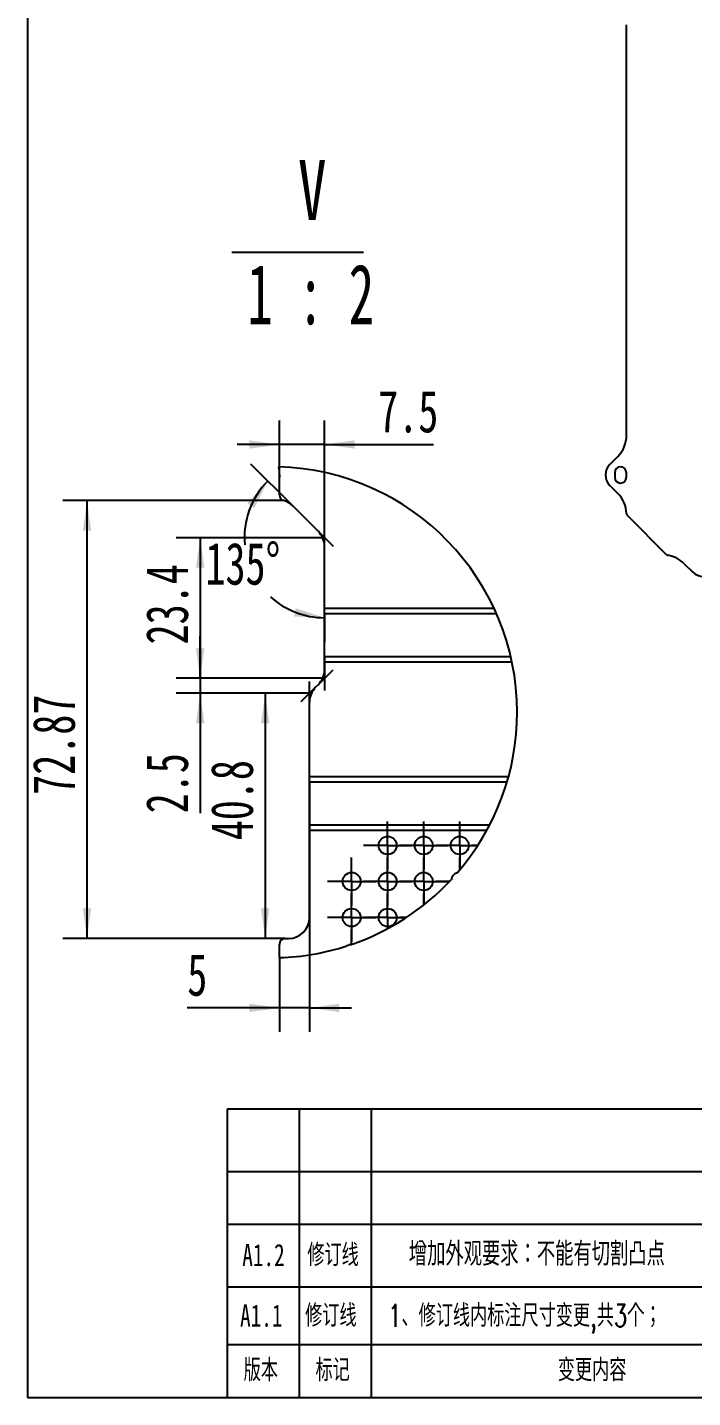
# Model space of a CAD drawing. Extents: x 10 to 515, y -34 to 231.
# Drawn here: x 14.2 to 69.5, y 5.5 to 119.4 of the extents above; entities that cross this region are included whole.
import ezdxf

# ---------------------------------------------------------------- set-up
doc = ezdxf.new("R2010")
doc.units = 0
doc.linetypes.add('SLD-SOLID', pattern=[0])
doc.layers.get('0').update_dxf_attribs({"linetype": 'CONTINUOUS'})
doc.layers.add('FORMAT', color=7, linetype='SLD-SOLID')
doc.layers.add('轮廓实线层', color=7, linetype='SLD-SOLID')
doc.styles.add('SLDTEXTSTYLE0', font='TXT', dxfattribs={"width": 0.7, "bigfont": 'bigfont'})
doc.styles.add('SLDTEXTSTYLE1', font='TXT', dxfattribs={"width": 0.7})
doc.styles.add('SLDTEXTSTYLE27', font='TXT', dxfattribs={"width": 0.62})
doc.dimstyles.new('SLDDIMSTYLE11', dxfattribs={"dimtxt": 3.5, "dimasz": 2.5, "dimexe": 0, "dimexo": 0.0625, "dimgap": 0.875, "dimtad": 2, "dimlfac": 2, "dimrnd": 1e-09, "dimzin": 12, "dimtxsty": 'SLDTEXTSTYLE1', "dimsah": 1, "dimcen": 0.09, "dimazin": 3, "dimtfac": 1, "dimtofl": 0, "dimtmove": 0, "dimatfit": 3, "dimtolj": 1, "dimtzin": 12})
doc.dimstyles.new('SLDDIMSTYLE12', dxfattribs={"dimtxt": 3.5, "dimasz": 2.5, "dimexe": 0, "dimexo": 0.0625, "dimgap": 0.875, "dimtad": 0, "dimtih": 1, "dimtoh": 1, "dimdec": 4, "dimlfac": 2, "dimzin": 12, "dimtxsty": 'SLDTEXTSTYLE1', "dimsah": 1, "dimcen": 0.09, "dimazin": 3, "dimtfac": 1, "dimtofl": 0, "dimtmove": 0, "dimatfit": 3, "dimtolj": 1, "dimtzin": 12})
doc.dimstyles.new('SLDDIMSTYLE8', dxfattribs={"dimtxt": 3.5, "dimasz": 2.5, "dimexe": 0, "dimexo": 0.0625, "dimgap": 0.875, "dimtad": 2, "dimlfac": 2, "dimrnd": 1e-09, "dimzin": 12, "dimtxsty": 'SLDTEXTSTYLE1', "dimsah": 1, "dimcen": 0.09, "dimazin": 3, "dimtfac": 1, "dimtmove": 0, "dimatfit": 3, "dimtolj": 1, "dimtzin": 12})

# ---------------------------------------------------------------- blocks, each defined once
blk = doc.blocks.new('_D_43')
at = {"layer": 'FORMAT'}
for p, q in [((37.64, 64.04), (31.96, 64.04)), ((33.96, 64.04), (33.96, 43.64)), ((35.64, 43.64), (31.96, 43.64))]:
    blk.add_line(p, q, dxfattribs=at)
for points in [[(33.96, 64.04), (33.61, 61.54), (34.31, 61.54)], [(33.96, 43.64), (34.31, 46.14), (33.61, 46.14)]]:
    blk.add_solid(points, dxfattribs=at)
at = {"layer": 'FORMAT', "insert": (29.44, 51.82), "char_height": 3.5, "attachment_point": 1, "rotation": 90, "style": 'SLDTEXTSTYLE1'}
blk.add_mtext('40.8', dxfattribs=at)
blk = doc.blocks.new('_D_44')
at = {"layer": 'FORMAT'}
for p, q in [((28.55, 65.29), (28.55, 68.79)), ((38.89, 65.29), (26.55, 65.29)), ((28.55, 65.29), (28.55, 64.04)), ((37.64, 64.04), (26.55, 64.04)), ((28.55, 64.04), (28.55, 54.06))]:
    blk.add_line(p, q, dxfattribs=at)
for points in [[(28.55, 65.29), (28.9, 67.79), (28.2, 67.79)], [(28.55, 64.04), (28.2, 61.54), (28.9, 61.54)]]:
    blk.add_solid(points, dxfattribs=at)
at = {"layer": 'FORMAT', "insert": (24.04, 54.06), "char_height": 3.5, "attachment_point": 1, "rotation": 90, "style": 'SLDTEXTSTYLE1'}
blk.add_mtext('2.5', dxfattribs=at)
blk = doc.blocks.new('_D_45')
at = {"layer": 'FORMAT'}
for p, q in [((38.89, 76.99), (26.55, 76.99)), ((28.55, 76.99), (28.55, 65.29)), ((38.89, 65.29), (26.55, 65.29))]:
    blk.add_line(p, q, dxfattribs=at)
for points in [[(28.55, 76.99), (28.2, 74.49), (28.9, 74.49)], [(28.55, 65.29), (28.9, 67.79), (28.2, 67.79)]]:
    blk.add_solid(points, dxfattribs=at)
at = {"layer": 'FORMAT', "insert": (24.04, 68.11), "char_height": 3.5, "attachment_point": 1, "rotation": 90, "style": 'SLDTEXTSTYLE1'}
blk.add_mtext('23.4', dxfattribs=at)
blk = doc.blocks.new('_D_46')
at = {"layer": 'FORMAT'}
for p, q in [((35.5, 80.07), (17.14, 80.07)), ((19.14, 80.07), (19.14, 43.64)), ((35.64, 43.64), (17.14, 43.64))]:
    blk.add_line(p, q, dxfattribs=at)
for points in [[(19.14, 80.07), (18.79, 77.57), (19.49, 77.57)], [(19.14, 43.64), (19.49, 46.14), (18.79, 46.14)]]:
    blk.add_solid(points, dxfattribs=at)
at = {"layer": 'FORMAT', "insert": (14.63, 55.6), "char_height": 3.5, "attachment_point": 1, "rotation": 90, "style": 'SLDTEXTSTYLE1'}
blk.add_mtext('72.87', dxfattribs=at)
blk = doc.blocks.new('_D_47')
at = {"layer": 'FORMAT'}
for p, q in [((37.64, 56.67), (37.64, 35.87)), ((35.14, 42.05), (35.14, 35.87)), ((35.14, 37.87), (27.48, 37.87)), ((37.64, 37.87), (35.14, 37.87)), ((37.64, 37.87), (41.14, 37.87))]:
    blk.add_line(p, q, dxfattribs=at)
for points in [[(35.14, 37.87), (32.64, 38.22), (32.64, 37.52)], [(37.64, 37.87), (40.14, 37.52), (40.14, 38.22)]]:
    blk.add_solid(points, dxfattribs=at)
at = {"layer": 'FORMAT', "insert": (27.48, 42.38), "char_height": 3.5, "attachment_point": 1, "style": 'SLDTEXTSTYLE1'}
blk.add_mtext('5', dxfattribs=at)
blk = doc.blocks.new('_D_48')
at = {"layer": 'FORMAT'}
for p, q in [((35.14, 82.03), (35.14, 86.74)), ((38.89, 76.26), (38.89, 86.74)), ((35.14, 84.74), (31.64, 84.74)), ((38.89, 84.74), (35.14, 84.74)), ((38.89, 84.74), (47.96, 84.74))]:
    blk.add_line(p, q, dxfattribs=at)
for points in [[(35.14, 84.74), (32.64, 85.09), (32.64, 84.39)], [(38.89, 84.74), (41.39, 84.39), (41.39, 85.09)]]:
    blk.add_solid(points, dxfattribs=at)
at = {"layer": 'FORMAT', "insert": (43.36, 89.25), "char_height": 3.5, "attachment_point": 1, "style": 'SLDTEXTSTYLE1'}
blk.add_mtext('7.5', dxfattribs=at)
blk = doc.blocks.new('_D_49')
at = {"layer": 'FORMAT'}
for p, q in [((36.25, 79.63), (32.77, 83.11)), ((38.89, 70.67), (38.89, 68.33))]:
    blk.add_line(p, q, dxfattribs=at)
for start, end in [(135, 185.0524), (227.5731, 270)]:
    blk.add_arc((38.89, 76.99), 6.66, start, end, dxfattribs=at)
for points in [[(34.18, 81.7), (32.47, 79.84), (33.05, 79.44)], [(38.89, 70.33), (36.5, 71.12), (36.37, 70.43)]]:
    blk.add_solid(points, dxfattribs=at)
at = {"layer": 'FORMAT', "insert": (28.99, 76.58), "char_height": 3.5, "attachment_point": 1, "style": 'SLDTEXTSTYLE1'}
blk.add_mtext('135°', dxfattribs=at)
blk = doc.blocks.new('SW_NOTE_0_21')
at = {"layer": 'FORMAT', "color": 0}
blk.add_line((-4.42, -1.22), (6.54, -1.22), dxfattribs=at)
at = {"layer": 'FORMAT', "color": 0, "char_height": 5, "attachment_point": 2}
for s, insert, style in [('V', (2.27, 6.45), 'SLDTEXTSTYLE1'), ('1 : 2', (2.14, -2.22), 'SLDTEXTSTYLE27')]:
    blk.add_mtext(s, dxfattribs=dict(at, insert=insert, style=style))
blk = doc.blocks.new('SW_CENTERMARKSYMBOL_11')
at = {"layer": 'FORMAT', "color": 0}
for p, q in [((0, 0.29), (0, 1.04)), ((0, 0), (0, 0.29)), ((-1.25, -0.96), (-2, -0.96)), ((-0.86, -0.96), (-1.25, -0.96))]:
    blk.add_line(p, q, dxfattribs=at)
blk = doc.blocks.new('SW_CENTERMARKSYMBOL_12')
at = {"layer": 'FORMAT', "color": 0}
for p, q in [((0, 0.2), (0, 0.95)), ((0, 0), (0, 0.2)), ((-1.45, -1.05), (-2, -1.05))]:
    blk.add_line(p, q, dxfattribs=at)
blk = doc.blocks.new('SW_CENTERMARKSYMBOL_13')
at = {"layer": 'FORMAT', "color": 0}
for p, q in [((0, 1.25), (0, 2)), ((0, 0), (0, 1.25)), ((-1.25, 0), (-2, 0)), ((0, 0), (-1.25, 0)), ((0, 0), (0, -1.25)), ((0, 0), (1.25, 0)), ((1.25, 0), (2, 0)), ((0, -1.25), (0, -1.95))]:
    blk.add_line(p, q, dxfattribs=at)
blk = doc.blocks.new('SW_CENTERMARKSYMBOL_14')
at = {"layer": 'FORMAT', "color": 0}
for p, q in [((0, 1.25), (0, 2)), ((0, 0), (0, 1.25)), ((-1.25, 0), (-2, 0)), ((0, 0), (-1.25, 0)), ((0, 0), (0, -1.25)), ((0, 0), (1.25, 0)), ((1.25, 0), (2, 0)), ((0, -1.25), (0, -2))]:
    blk.add_line(p, q, dxfattribs=at)
blk = doc.blocks.new('SW_CENTERMARKSYMBOL_15')
at = {"layer": 'FORMAT', "color": 0}
for p, q in [((0, 1.25), (0, 2)), ((0, 0), (0, 1.25)), ((-1.25, 0), (-2, 0)), ((0, 0), (-1.25, 0)), ((0, 0), (0, -1.25)), ((0, 0), (1.25, 0)), ((1.25, 0), (2, 0)), ((0, -1.25), (0, -2))]:
    blk.add_line(p, q, dxfattribs=at)
blk = doc.blocks.new('SW_CENTERMARKSYMBOL_16')
at = {"layer": 'FORMAT', "color": 0}
for p, q in [((0, 0.48), (0, 1.23)), ((0, 0), (0, 0.48))]:
    blk.add_line(p, q, dxfattribs=at)
blk = doc.blocks.new('SW_CENTERMARKSYMBOL_17')
at = {"layer": 'FORMAT', "color": 0}
for p, q in [((0, 1.25), (0, 2)), ((0, 0), (0, 1.25)), ((-1.25, 0), (-2, 0)), ((0, 0), (-1.25, 0)), ((0, 0), (0, -1.25)), ((0, 0), (1.25, 0)), ((1.25, 0), (2, 0)), ((0, -1.25), (0, -2))]:
    blk.add_line(p, q, dxfattribs=at)
blk = doc.blocks.new('SW_CENTERMARKSYMBOL_18')
at = {"layer": 'FORMAT', "color": 0}
for p, q in [((0, 1.25), (0, 2)), ((0, 0), (0, 1.25)), ((-1.25, 0), (-2, 0)), ((0, 0), (-1.25, 0)), ((0, 0), (0, -0.92)), ((0, 0), (1.25, 0)), ((1.25, 0), (1.55, 0))]:
    blk.add_line(p, q, dxfattribs=at)
blk = doc.blocks.new('SW_CENTERMARKSYMBOL_19')
at = {"layer": 'FORMAT', "color": 0}
blk.add_line((0, 0), (-0.5, 0), dxfattribs=at)
blk = doc.blocks.new('SW_CENTERMARKSYMBOL_20')
at = {"layer": 'FORMAT', "color": 0}
for p, q in [((0, 1.25), (0, 2)), ((0, 0), (0, 1.25)), ((-1.25, 0), (-2, 0)), ((0, 0), (-1.25, 0)), ((0, 0), (0, -1.25)), ((0, 0), (1.25, 0)), ((1.25, 0), (1.5, 0)), ((0, -1.25), (0, -2))]:
    blk.add_line(p, q, dxfattribs=at)
blk = doc.blocks.new('SW_CENTERMARKSYMBOL_21')
at = {"layer": 'FORMAT', "color": 0}
for p, q in [((0, 1.25), (0, 2)), ((0, 0), (0, 1.25)), ((-1.25, 0), (-2, 0)), ((0, 0), (-1.25, 0)), ((0, 0), (0, -1.25)), ((0, 0), (1.25, 0)), ((1.25, 0), (2, 0)), ((0, -1.25), (0, -2))]:
    blk.add_line(p, q, dxfattribs=at)
blk = doc.blocks.new('SW_CENTERMARKSYMBOL_22')
at = {"layer": 'FORMAT', "color": 0}
for p, q in [((0, 1.25), (0, 2)), ((0, 0), (0, 1.25)), ((-1.25, 0), (-2, 0)), ((0, 0), (-1.25, 0)), ((0, 0), (0, -1.25)), ((0, 0), (1.25, 0)), ((1.25, 0), (2, 0)), ((0, -1.25), (0, -2))]:
    blk.add_line(p, q, dxfattribs=at)

msp = doc.modelspace()

# ---------------------------------------------------------------- linework, layer by layer
at = {"color": 7, "linetype": 'SLD-SOLID'}
for p, q in [((64.013737, 85.510024), (64.013737, 119.653422)), ((63.281504, 83.742257), (62.629854, 83.090607)), ((63.026237, 82.394223), (63.026237, 82.019223)), ((64.001237, 82.019223), (64.001237, 82.394223)), ((35.143952, 80.552818), (35.143952, 82.031344)), ((62.629854, 81.32284), (63.283182, 80.669512)), ((38.381386, 77.500382), (36.251563, 79.630205)), ((64.086961, 78.821), (67.315514, 75.592447)), ((38.893949, 71.116862), (38.893949, 76.262945)), ((68.817332, 74.822862), (69.504854, 74.13534)), ((38.893949, 71.116862), (52.990965, 71.116862)), ((38.893949, 70.669447), (38.893949, 71.116862)), ((38.893949, 70.669447), (53.193602, 70.669447)), ((38.893949, 67.106442), (38.893949, 70.669447)), ((38.893949, 67.106442), (54.379097, 67.106442)), ((38.893949, 66.659027), (38.893949, 67.106442)), ((38.893949, 66.659027), (54.478179, 66.659027)), ((38.893949, 66.012943), (38.893949, 66.659027)), ((38.156512, 64.550632), (38.381386, 64.775509)), ((37.64395, 57.11686), (37.64395, 63.313199)), ((37.64395, 57.11686), (54.199982, 57.11686)), ((37.64395, 56.669449), (37.64395, 57.11686)), ((37.64395, 56.669449), (54.073072, 56.669449)), ((37.64395, 53.10644), (37.64395, 56.669449)), ((37.64395, 52.659029), (37.64395, 53.10644)), ((37.64395, 53.10644), (52.642077, 53.10644)), ((37.64395, 45.387944), (37.64395, 52.659029)), ((37.64395, 52.659029), (52.404329, 52.659029)), ((35.643953, 43.637945), (35.89395, 43.637945)), ((35.143952, 42.051557), (35.143952, 43.137945)), ((94.185568, 14.629658), (30.786303, 14.629658))]:
    msp.add_line(p, q, dxfattribs=at)
at = {"color": 7, "linetype": 'SLD-SOLID', "flags": 128}
msp.add_lwpolyline([(35.066056, 82.884223), (35.119872, 82.521429), (35.143952, 82.031344)], dxfattribs=at)
at = {"color": 7, "linetype": 'SLD-SOLID'}
for centre, radius in [((44.143951, 51.387945), 0.75), ((47.143952, 51.387945), 0.749999), ((50.143952, 51.387945), 0.75), ((41.143955, 48.387944), 0.75), ((44.143951, 48.387945), 0.75), ((47.143952, 48.387944), 0.749999), ((41.143955, 45.387943), 0.75), ((44.143951, 45.387944), 0.75)]:
    msp.add_circle(centre, radius, dxfattribs=at)
for centre, radius, start, end in [((61.513737, 85.510024), 2.5, 315, 0), ((34.487325, 62.466713), 20.425711, 359.99999671, 88.37639481), ((63.513737, 82.206723), 1.25, 135, 225), ((63.513737, 82.394223), 0.4875, 0, 180), ((63.513737, 82.019223), 0.4875, 180, 0), ((35.64394, 80.552809), 0.499988, 179.99906098, 253.74585666), ((35.014173, 78.392847), 1.749911, 44.99924657, 73.74504022), ((61.515415, 78.901745), 2.5, 2.00120668, 45), ((64.263737, 78.997777), 0.25, 182.00120668, 225), ((37.143964, 76.262952), 1.749985, 359.99977009, 45.00018649), ((67.492291, 75.769223), 0.25, 225, 260.73556922), ((67.049565, 73.055095), 2.5, 45, 80.73556922), ((70.388737, 75.019223), 1.25, 225, 315), ((37.143981, 66.012932), 1.749967, 314.99957886, 0.00034259), ((39.393917, 63.313209), 1.749967, 134.99957886, 180.00034259), ((34.487331, 62.466708), 20.425705, 319.11143468, 0.00001221), ((50.09903, 48.427161), 0.690391, 104.27127378, 171.79877089), ((34.487342, 62.466682), 20.425679, 288.77375595, 316.95872952), ((35.89395, 45.387945), 1.75, 270.00000864, 359.99996087), ((35.643956, 43.137941), 0.500004, 90.00030309, 179.99959018), ((34.487333, 62.466684), 20.425684, 271.84218965, 287.89385411), ((41.040744, 42.690162), 0.438021, 87.35209634, 129.31564574)]:
    msp.add_arc(centre, radius, start, end, dxfattribs=at)
at = {"layer": 'FORMAT'}
for p, q in [((38.893951, 76.262944), (38.893951, 77.987818)), ((38.381388, 77.500381), (39.601058, 76.280711)), ((38.893951, 67.10644), (38.893951, 64.288071)), ((37.643951, 63.313197), (37.643951, 65.038071)), ((38.381388, 64.775507), (39.601058, 65.995177)), ((38.156515, 64.550634), (36.936845, 63.330964)), ((30.786303, 29.450845), (30.786303, 5.450845)), ((156.185568, 29.450845), (30.786303, 29.450845)), ((36.786303, 29.450845), (36.786303, 5.450845)), ((42.786303, 29.450845), (42.786303, 5.450845)), ((156.185568, 24.229658), (30.786303, 24.229658)), ((94.185568, 19.850845), (30.786303, 19.850845)), ((94.185568, 9.829658), (30.786303, 9.829658)), ((30.786303, 5.450845), (94.185568, 5.450845))]:
    msp.add_line(p, q, dxfattribs=at)
at = {"layer": '轮廓实线层'}
for p, q in [((14.185568, 205.450845), (14.185568, 5.450845)), ((14.185568, 5.450845), (291.185568, 5.450845))]:
    msp.add_line(p, q, dxfattribs=at)

# ---------------------------------------------------------------- block references
at = {"layer": 'FORMAT'}
for name, p in [('SW_NOTE_0_21', (35.60351, 101.96028)), ('SW_CENTERMARKSYMBOL_22', (44.143952, 51.387945)), ('SW_CENTERMARKSYMBOL_21', (47.14395, 51.387945)), ('SW_CENTERMARKSYMBOL_20', (50.143953, 51.387945)), ('SW_CENTERMARKSYMBOL_19', (51.647472, 51.387945)), ('SW_CENTERMARKSYMBOL_14', (41.143949, 48.387944)), ('SW_CENTERMARKSYMBOL_17', (44.143952, 48.387944)), ('SW_CENTERMARKSYMBOL_13', (47.14395, 48.387944)), ('SW_CENTERMARKSYMBOL_11', (50.143953, 49.348793)), ('SW_CENTERMARKSYMBOL_15', (41.143949, 45.387944)), ('SW_CENTERMARKSYMBOL_18', (44.143952, 45.387944)), ('SW_CENTERMARKSYMBOL_12', (47.14395, 46.434882)), ('SW_CENTERMARKSYMBOL_16', (41.143949, 43.156117))]:
    msp.add_blockref(name, p, dxfattribs=at)

# ---------------------------------------------------------------- texts
at = {"layer": 'FORMAT', "attachment_point": 1}
for s, insert, char_height, style in [('修订线', (37.464876, 18.237599), 1.8520833, 'SLDTEXTSTYLE0'), ('增加外观要求：不能有切割凸点', (45.909257, 18.396869), 1.975, 'SLDTEXTSTYLE0'), ('A1.2', (32.053421, 18.237599), 1.8520833, 'SLDTEXTSTYLE1'), ('A1.1', (31.872257, 13.199743), 1.8520833, 'SLDTEXTSTYLE1'), ('修订线', (37.283712, 13.199743), 1.8520833, 'SLDTEXTSTYLE0'), ('1、修订线内标注尺寸变更,共3个；', (44.180983, 13.199743), 1.85208333, 'SLDTEXTSTYLE0'), ('版本', (32.170897, 8.667437), 1.8520833, 'SLDTEXTSTYLE0'), ('标记', (38.146303, 8.667437), 1.8520833, 'SLDTEXTSTYLE0'), ('变更内容', (58.295092, 8.667437), 1.8520833, 'SLDTEXTSTYLE0')]:
    msp.add_mtext(s, dxfattribs=dict(at, insert=insert, char_height=char_height, style=style))

# ---------------------------------------------------------------- dimensions: what is measured, and where the dimension line sits
at = {"layer": 'FORMAT'}
for base, p1, p2, picture, middle in [((35.143951, 84.74013), (38.893951, 76.262944), (35.143951, 82.031343), '_D_48', (45.662787, 84.74013)), ((35.143951, 37.87197), (37.643951, 56.669448), (35.143951, 42.051557), '_D_47', (28.252812, 37.87197))]:
    dim = msp.add_linear_dim(base=base, p1=p1, p2=p2, dimstyle='SLDDIMSTYLE8', dxfattribs=at)
    dim.commit()
    dim.dimension.update_dxf_attribs({"geometry": picture, "text_midpoint": middle, "dimtype": 160})
dim = msp.add_angular_dim_2l(base=(32.631989, 79.263742), line1=((38.893951, 76.262944), (38.893951, 70.669448)), line2=((38.381388, 77.500381), (36.251566, 79.630203)), dimstyle='SLDDIMSTYLE12', dxfattribs=at)
dim.commit()
dim.dimension.update_dxf_attribs({"geometry": '_D_49', "text_midpoint": (32.826305, 74.235425), "dimtype": 162})
for base, p1, p2, dimstyle, picture, middle in [((19.139234, 43.637944), (35.503991, 80.072807), (35.643951, 43.637944), 'SLDDIMSTYLE11', '_D_46', (19.139234, 59.430781)), ((28.551885, 65.288071), (38.893951, 76.987818), (38.893951, 65.288071), 'SLDDIMSTYLE11', '_D_45', (28.551885, 71.1812)), ((28.551885, 64.038071), (38.893951, 65.288071), (37.643951, 64.038071), 'SLDDIMSTYLE8', '_D_44', (28.551885, 56.357224)), ((33.956207, 43.637944), (37.643951, 64.038071), (35.643951, 43.637944), 'SLDDIMSTYLE11', '_D_43', (33.956207, 54.884754))]:
    dim = msp.add_linear_dim(base=base, p1=p1, p2=p2, angle=90, dimstyle=dimstyle, dxfattribs=at)
    dim.commit()
    dim.dimension.update_dxf_attribs({"geometry": picture, "text_midpoint": middle, "dimtype": 160})

doc.saveas('drawing.dxf')
